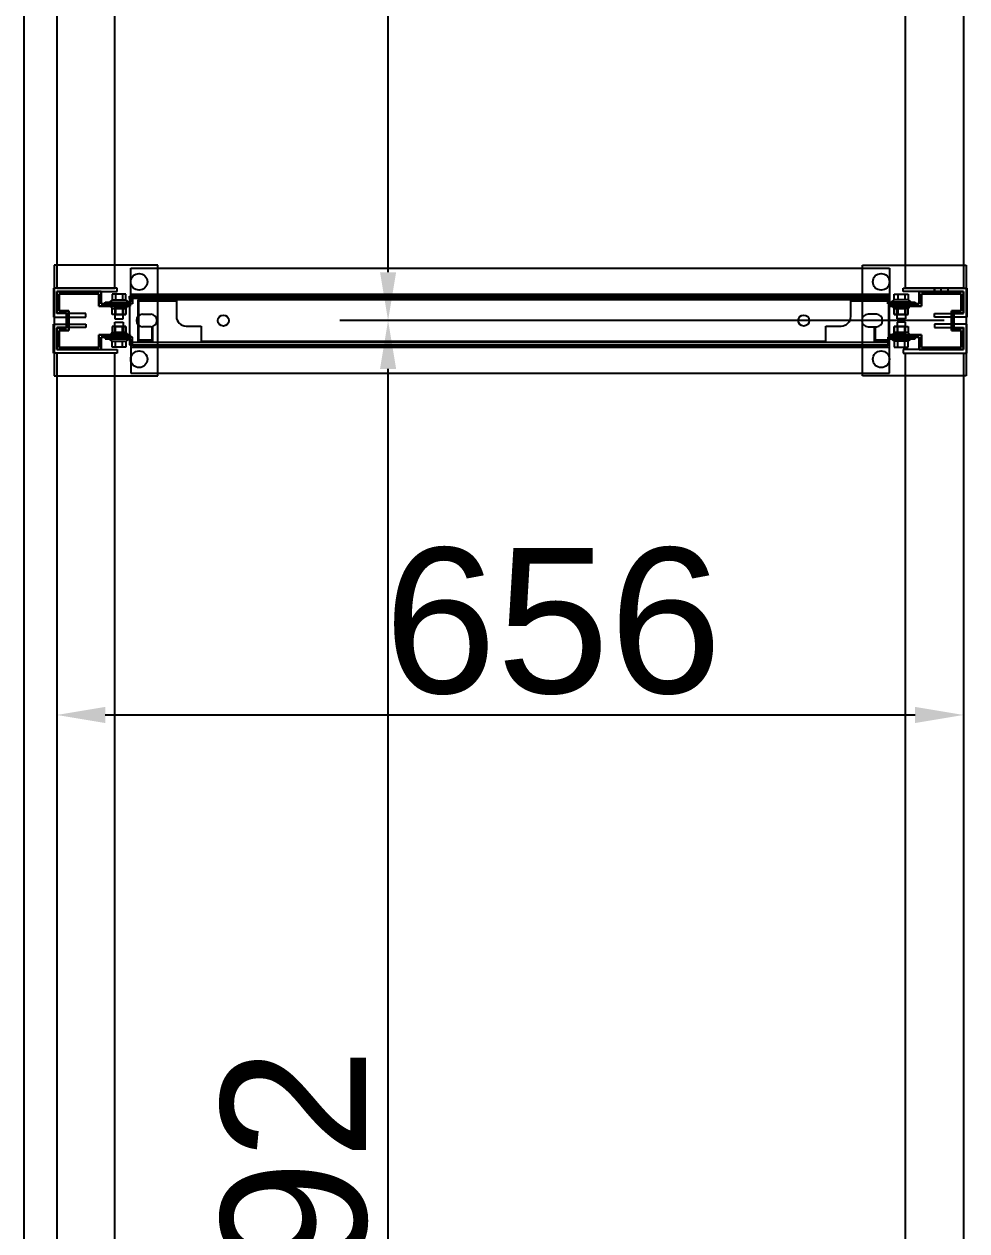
# Model space of a CAD drawing. Header units: millimetres. Extents: x 15382 to 37298, y 7351 to 31127.
# Drawn here: x 23131 to 23813, y 21985 to 22858 of the extents above; entities that cross this region are included whole.
import ezdxf

# ---------------------------------------------------------------- set-up
doc = ezdxf.new("R2010")
doc.units = ezdxf.units.MM
for name, color, linetype in [('01', 7, 'Continuous'), ('02', 3, 'Continuous'), ('03', 6, 'Continuous'), ('04', 30, 'Continuous'), ('05', 12, 'Continuous'), ('544-1', 40, 'Continuous'), ('M40', 3, 'Continuous'), ('M6', 7, 'Continuous'), ('標的物', 1, 'Continuous'), ('標註', 252, 'Continuous')]:
    doc.layers.add(name, color=color, linetype=linetype)
doc.styles.get("Standard").update_dxf_attribs({"font": 'arial.ttf'})
doc.dimstyles.new('ISO-25', dxfattribs={"dimtxt": 2.5, "dimasz": 2.5, "dimexe": 1.25, "dimexo": 0.625, "dimtad": 1, "dimtxsty": 'Standard', "dimcen": 2.5, "dimadec": 0, "dimazin": 0, "dimtfac": 1, "dimtmove": 0, "dimatfit": 3, "dimfxl": 1, "dimarcsym": 0})

# ---------------------------------------------------------------- blocks, each defined once
blk = doc.blocks.new('*D657')
at = {"layer": 'Defpoints', "color": 0, "transparency": 16777216}
for p in [(23394.55, 24135.66), (23803.9, 24135.66), (23803.9, 22643.66)]:
    blk.add_point(p, dxfattribs=at)
at = {"layer": '標註', "color": 0, "lineweight": -2, "transparency": 16777216}
for p, q in [((23796.9, 24135.66), (23359.55, 24135.66)), ((23394.55, 22678.66), (23394.55, 24100.66)), ((23796.9, 22643.66), (23359.55, 22643.66))]:
    blk.add_line(p, q, dxfattribs=at)
at = {"layer": '標註', "color": 0, "transparency": 16777216}
for points in [[(23388.72, 24100.66), (23400.39, 24100.66), (23394.55, 24135.66)], [(23388.72, 22678.66), (23400.39, 22678.66), (23394.55, 22643.66)]]:
    blk.add_solid(points, dxfattribs=at)
at = {"layer": '標註', "color": 0, "transparency": 16777216, "insert": (23326.94, 23560.23), "char_height": 105, "attachment_point": 5, "rotation": 90}
blk.add_mtext('1492', dxfattribs=at)
blk = doc.blocks.new('*D613')
at = {"layer": 'Defpoints', "color": 0, "transparency": 16777216}
for p in [(23394.55, 22643.66), (23803.9, 22643.66), (23803.9, 21151.66)]:
    blk.add_point(p, dxfattribs=at)
at = {"layer": '標註', "color": 0, "lineweight": -2, "transparency": 16777216}
for p, q in [((23796.9, 22643.66), (23359.55, 22643.66)), ((23394.55, 21186.66), (23394.55, 22608.66)), ((23796.9, 21151.66), (23359.55, 21151.66))]:
    blk.add_line(p, q, dxfattribs=at)
at = {"layer": '標註', "color": 0, "transparency": 16777216}
for points in [[(23388.72, 22608.66), (23400.39, 22608.66), (23394.55, 22643.66)], [(23388.72, 21186.66), (23400.39, 21186.66), (23394.55, 21151.66)]]:
    blk.add_solid(points, dxfattribs=at)
at = {"layer": '標註', "color": 0, "transparency": 16777216, "insert": (23326.94, 21954.38), "char_height": 105, "attachment_point": 5, "rotation": 90}
blk.add_mtext('1492', dxfattribs=at)
blk = doc.blocks.new('*D677')
at = {"layer": 'Defpoints', "color": 0, "transparency": 16777216}
for p in [(23154.9, 22585.26), (23810.9, 22585.26), (23810.9, 22358.24)]:
    blk.add_point(p, dxfattribs=at)
at = {"layer": '標註', "color": 0, "lineweight": -2, "transparency": 16777216}
for p, q in [((23154.9, 22578.26), (23154.9, 22323.24)), ((23810.9, 22578.26), (23810.9, 22323.24)), ((23189.9, 22358.24), (23775.9, 22358.24))]:
    blk.add_line(p, q, dxfattribs=at)
at = {"layer": '標註', "color": 0, "transparency": 16777216}
for points in [[(23189.9, 22364.08), (23189.9, 22352.41), (23154.9, 22358.24)], [(23775.9, 22364.08), (23775.9, 22352.41), (23810.9, 22358.24)]]:
    blk.add_solid(points, dxfattribs=at)
at = {"layer": '標註', "color": 0, "transparency": 16777216, "insert": (23513.85, 22425.86), "char_height": 105, "attachment_point": 5}
blk.add_mtext('656', dxfattribs=at)

msp = doc.modelspace()

# ---------------------------------------------------------------- linework, layer by layer
at = {"layer": '01'}
for p, q in [((23207.397, 22659.664), (23207.397, 22661.264)), ((23207.397, 22661.264), (23757.398, 22661.264)), ((23757.398, 22661.264), (23757.398, 22659.664)), ((23757.398, 22659.664), (23207.397, 22659.664)), ((23207.397, 22659.664), (23207.397, 22627.664)), ((23212.397, 22643.664), (23212.397, 22643.664)), ((23216.897, 22648.164), (23222.897, 22648.164)), ((23227.397, 22643.664), (23227.397, 22643.664)), ((23737.398, 22643.664), (23737.398, 22643.664)), ((23747.898, 22648.164), (23741.898, 22648.164)), ((23752.398, 22643.664), (23752.398, 22643.664)), ((23222.897, 22639.164), (23216.897, 22639.164)), ((23741.898, 22639.164), (23747.898, 22639.164)), ((23757.398, 22627.664), (23207.397, 22627.664)), ((23207.397, 22627.664), (23207.397, 22626.064)), ((23207.397, 22626.064), (23757.398, 22626.064)), ((23757.398, 22626.064), (23757.398, 22627.664))]:
    msp.add_line(p, q, dxfattribs=at)
for centre, start, end in [((23216.897, 22643.664), 90, 180), ((23216.897, 22643.664), 180, 270), ((23222.897, 22643.664), 0, 90), ((23222.897, 22643.664), 270, 0), ((23741.898, 22643.664), 90, 180), ((23741.898, 22643.664), 180, 270), ((23747.898, 22643.664), 0, 90), ((23747.898, 22643.664), 270, 0)]:
    msp.add_arc(centre, 4.5, start, end, dxfattribs=at)
at = {"layer": '02'}
for p, q in [((23227.897, 22683.664), (23152.897, 22683.664)), ((23152.897, 22683.664), (23152.897, 22603.664)), ((23227.897, 22603.664), (23227.897, 22683.664)), ((23737.898, 22603.664), (23737.898, 22683.664)), ((23737.898, 22683.664), (23812.898, 22683.664)), ((23812.898, 22683.664), (23812.898, 22603.664)), ((23152.897, 22603.664), (23227.897, 22603.664)), ((23812.898, 22603.664), (23737.898, 22603.664))]:
    msp.add_line(p, q, dxfattribs=at)
at = {"layer": '02', "lineweight": -3}
for centre in [(23214.397, 22671.664), (23751.398, 22671.664), (23214.397, 22615.664), (23751.398, 22615.664)]:
    msp.add_circle(centre, 6, dxfattribs=at)
at = {"layer": '03'}
for points in [[(23196.897, 22667.164), (23196.897, 24112.164), (23154.897, 24112.164), (23154.897, 22667.164)], [(23768.898, 22667.164), (23768.898, 24112.164), (23810.898, 24112.164), (23810.898, 22667.164)], [(23196.897, 21175.164), (23196.897, 22620.164), (23154.897, 22620.164), (23154.897, 21175.164)], [(23768.898, 21175.164), (23768.898, 22620.164), (23810.898, 22620.164), (23810.898, 21175.164)]]:
    msp.add_lwpolyline(points, close=True, dxfattribs=at)
at = {"layer": '04'}
for p, q in [((23208.397, 22656.864), (23208.397, 22681.664)), ((23208.397, 22681.664), (23757.398, 22681.664)), ((23757.398, 22681.664), (23757.398, 22656.864)), ((23208.397, 22656.864), (23208.397, 22662.864)), ((23208.397, 22662.864), (23757.398, 22662.864)), ((23756.198, 22661.664), (23209.597, 22661.664)), ((23209.597, 22661.664), (23209.597, 22655.664)), ((23756.198, 22661.664), (23209.597, 22661.664)), ((23209.597, 22661.664), (23209.597, 22655.664)), ((23756.198, 22655.664), (23756.198, 22661.664)), ((23756.198, 22655.664), (23756.198, 22661.664)), ((23757.398, 22662.864), (23757.398, 22656.864)), ((23189.897, 22655.664), (23189.897, 22656.864)), ((23189.897, 22656.864), (23208.397, 22656.864)), ((23189.897, 22655.664), (23189.897, 22656.864)), ((23189.897, 22656.864), (23208.397, 22656.864)), ((23209.597, 22655.664), (23189.897, 22655.664)), ((23209.597, 22655.664), (23189.897, 22655.664)), ((23775.898, 22655.664), (23756.198, 22655.664)), ((23775.898, 22655.664), (23756.198, 22655.664)), ((23757.398, 22656.864), (23775.898, 22656.864)), ((23757.398, 22656.864), (23775.898, 22656.864)), ((23775.898, 22656.864), (23775.898, 22655.664)), ((23775.898, 22656.864), (23775.898, 22655.664)), ((23209.597, 22631.664), (23189.897, 22631.664)), ((23189.897, 22631.664), (23189.897, 22630.464)), ((23209.597, 22631.664), (23189.897, 22631.664)), ((23189.897, 22631.664), (23189.897, 22630.464)), ((23189.897, 22630.464), (23208.397, 22630.464)), ((23189.897, 22630.464), (23208.397, 22630.464)), ((23208.397, 22630.464), (23208.397, 22624.464)), ((23208.397, 22630.464), (23208.397, 22605.664)), ((23209.597, 22625.664), (23209.597, 22631.664)), ((23209.597, 22625.664), (23209.597, 22631.664)), ((23775.898, 22631.664), (23756.198, 22631.664)), ((23756.198, 22631.664), (23756.198, 22625.664)), ((23775.898, 22631.664), (23756.198, 22631.664)), ((23756.198, 22631.664), (23756.198, 22625.664)), ((23757.398, 22630.464), (23775.898, 22630.464)), ((23757.398, 22624.464), (23757.398, 22630.464)), ((23757.398, 22630.464), (23775.898, 22630.464)), ((23757.398, 22605.664), (23757.398, 22630.464)), ((23775.898, 22630.464), (23775.898, 22631.664)), ((23775.898, 22630.464), (23775.898, 22631.664)), ((23208.397, 22624.464), (23757.398, 22624.464)), ((23756.198, 22625.664), (23209.597, 22625.664)), ((23756.198, 22625.664), (23209.597, 22625.664)), ((23208.397, 22605.664), (23757.398, 22605.664))]:
    msp.add_line(p, q, dxfattribs=at)
at = {"layer": '04', "lineweight": -3}
for p, q in [((23196.397, 22656.864), (23203.397, 22656.864)), ((23196.397, 22655.664), (23196.397, 22656.864)), ((23203.397, 22655.664), (23196.397, 22655.664)), ((23199.897, 22656.864), (23203.397, 22656.864)), ((23199.897, 22655.664), (23199.897, 22656.864)), ((23203.397, 22655.664), (23199.897, 22655.664)), ((23203.397, 22656.864), (23203.397, 22655.664)), ((23203.397, 22656.864), (23203.397, 22655.664)), ((23769.398, 22656.864), (23762.398, 22656.864)), ((23762.398, 22656.864), (23762.398, 22655.664)), ((23765.898, 22656.864), (23762.398, 22656.864)), ((23762.398, 22656.864), (23762.398, 22655.664)), ((23762.398, 22655.664), (23769.398, 22655.664)), ((23762.398, 22655.664), (23765.898, 22655.664)), ((23765.898, 22655.664), (23765.898, 22656.864)), ((23769.398, 22655.664), (23769.398, 22656.864)), ((23203.397, 22631.664), (23196.397, 22631.664)), ((23196.397, 22631.664), (23196.397, 22630.464)), ((23196.397, 22630.464), (23203.397, 22630.464)), ((23203.397, 22631.664), (23199.897, 22631.664)), ((23199.897, 22631.664), (23199.897, 22630.464)), ((23199.897, 22630.464), (23203.397, 22630.464)), ((23203.397, 22630.464), (23203.397, 22631.664)), ((23203.397, 22630.464), (23203.397, 22631.664)), ((23762.398, 22630.464), (23762.398, 22631.664)), ((23762.398, 22631.664), (23769.398, 22631.664)), ((23762.398, 22630.464), (23762.398, 22631.664)), ((23762.398, 22631.664), (23765.898, 22631.664)), ((23769.398, 22630.464), (23762.398, 22630.464)), ((23765.898, 22630.464), (23762.398, 22630.464)), ((23765.898, 22631.664), (23765.898, 22630.464)), ((23769.398, 22631.664), (23769.398, 22630.464))]:
    msp.add_line(p, q, dxfattribs=at)
at = {"layer": '05'}
for p, q in [((23198.397, 22667.164), (23152.397, 22667.164)), ((23152.397, 22667.164), (23152.397, 22647.664)), ((23154.897, 22648.664), (23154.897, 22664.664)), ((23154.897, 22664.664), (23198.397, 22664.664)), ((23198.397, 22664.664), (23198.397, 22667.164)), ((23767.398, 22664.664), (23767.398, 22667.164)), ((23767.398, 22667.164), (23813.398, 22667.164)), ((23810.898, 22664.664), (23767.398, 22664.664)), ((23789.919, 22664.664), (23789.919, 22667.164)), ((23794.898, 22664.664), (23794.898, 22667.164)), ((23799.876, 22664.664), (23799.876, 22667.164)), ((23810.898, 22648.664), (23810.898, 22664.664)), ((23813.398, 22667.164), (23813.398, 22647.664)), ((23152.397, 22648.664), (23152.397, 22646.164)), ((23152.397, 22646.164), (23175.897, 22646.164)), ((23175.897, 22648.664), (23154.897, 22648.664)), ((23175.897, 22646.164), (23175.897, 22648.664)), ((23789.898, 22646.164), (23789.898, 22648.664)), ((23789.898, 22648.664), (23810.898, 22648.664)), ((23813.398, 22646.164), (23789.898, 22646.164)), ((23813.398, 22648.664), (23813.398, 22646.164)), ((23152.397, 22638.664), (23152.397, 22641.164)), ((23152.397, 22641.164), (23175.897, 22641.164)), ((23152.397, 22620.164), (23152.397, 22639.664)), ((23175.897, 22638.664), (23154.897, 22638.664)), ((23154.897, 22638.664), (23154.897, 22622.664)), ((23175.897, 22641.164), (23175.897, 22638.664)), ((23813.398, 22641.164), (23789.898, 22641.164)), ((23789.898, 22641.164), (23789.898, 22638.664)), ((23789.898, 22638.664), (23810.898, 22638.664)), ((23810.898, 22638.664), (23810.898, 22622.664)), ((23813.398, 22638.664), (23813.398, 22641.164)), ((23813.398, 22620.164), (23813.398, 22639.664)), ((23198.397, 22620.164), (23152.397, 22620.164)), ((23154.897, 22622.664), (23198.397, 22622.664)), ((23198.397, 22622.664), (23198.397, 22620.164)), ((23810.898, 22622.664), (23767.398, 22622.664)), ((23767.398, 22622.664), (23767.398, 22620.164)), ((23767.398, 22620.164), (23813.398, 22620.164))]:
    msp.add_line(p, q, dxfattribs=at)
at = {"layer": '05', "lineweight": -3}
for p, q in [((23799.876, 22667.164), (23789.919, 22667.164)), ((23789.919, 22667.164), (23789.919, 22664.664)), ((23794.898, 22667.164), (23789.919, 22667.164)), ((23789.919, 22667.164), (23789.919, 22664.664)), ((23789.919, 22664.664), (23799.876, 22664.664)), ((23789.919, 22664.664), (23794.898, 22664.664)), ((23794.898, 22664.664), (23794.898, 22667.164)), ((23799.876, 22664.664), (23799.876, 22667.164))]:
    msp.add_line(p, q, dxfattribs=at)
at = {"layer": '544-1'}
for p, q in [((23757.398, 22658.664), (23213.397, 22658.664)), ((23213.397, 22658.664), (23213.397, 22628.664)), ((23214.197, 22629.464), (23214.197, 22657.864)), ((23214.197, 22657.864), (23241.397, 22657.864)), ((23241.397, 22657.864), (23241.397, 22646.664)), ((23729.398, 22646.664), (23729.398, 22657.864)), ((23729.398, 22657.864), (23756.598, 22657.864)), ((23757.398, 22658.664), (23756.598, 22658.664)), ((23756.598, 22657.864), (23756.598, 22629.464)), ((23757.398, 22657.864), (23757.398, 22658.664)), ((23757.398, 22628.664), (23757.398, 22658.664)), ((23224.397, 22638.664), (23223.597, 22638.664)), ((23223.597, 22638.664), (23223.597, 22629.464)), ((23224.397, 22628.664), (23224.397, 22638.664)), ((23248.397, 22639.664), (23259.397, 22639.664)), ((23259.397, 22639.664), (23259.397, 22628.664)), ((23711.398, 22628.664), (23711.398, 22639.664)), ((23711.398, 22639.664), (23722.398, 22639.664)), ((23747.198, 22638.664), (23746.398, 22638.664)), ((23746.398, 22638.664), (23746.398, 22628.664)), ((23747.198, 22629.464), (23747.198, 22638.664)), ((23213.397, 22628.664), (23224.397, 22628.664)), ((23223.597, 22629.464), (23214.197, 22629.464)), ((23259.397, 22628.664), (23711.398, 22628.664)), ((23746.398, 22628.664), (23757.398, 22628.664)), ((23756.598, 22629.464), (23747.198, 22629.464))]:
    msp.add_line(p, q, dxfattribs=at)
for centre in [(23275.397, 22643.664), (23695.398, 22643.664)]:
    msp.add_circle(centre, 4, dxfattribs=at)
for centre, start, end in [((23248.397, 22646.664), 180, 270), ((23722.398, 22646.664), 270, 0)]:
    msp.add_arc(centre, 7, start, end, dxfattribs=at)
at = {"layer": 'M40'}
for p, q in [((23186.897, 22664.664), (23154.897, 22664.664)), ((23154.897, 22664.664), (23154.897, 22649.164)), ((23154.897, 22649.164), (23154.897, 22664.664)), ((23154.897, 22664.664), (23186.897, 22664.664)), ((23156.497, 22650.764), (23156.497, 22663.064)), ((23156.497, 22663.064), (23185.297, 22663.064)), ((23185.297, 22663.064), (23156.497, 22663.064)), ((23156.497, 22663.064), (23156.497, 22650.764)), ((23185.297, 22663.064), (23185.297, 22654.064)), ((23185.297, 22654.064), (23185.297, 22663.064)), ((23186.897, 22655.664), (23186.897, 22664.664)), ((23186.897, 22664.664), (23186.897, 22655.664)), ((23778.898, 22655.664), (23778.898, 22664.664)), ((23778.898, 22664.664), (23810.898, 22664.664)), ((23810.898, 22664.664), (23778.898, 22664.664)), ((23778.898, 22664.664), (23778.898, 22655.664)), ((23809.298, 22663.064), (23780.498, 22663.064)), ((23780.498, 22663.064), (23780.498, 22654.064)), ((23780.498, 22654.064), (23780.498, 22663.064)), ((23780.498, 22663.064), (23809.298, 22663.064)), ((23791.648, 22663.064), (23791.648, 22664.664)), ((23794.898, 22663.064), (23794.898, 22664.664)), ((23798.148, 22663.064), (23798.148, 22664.664)), ((23809.298, 22650.764), (23809.298, 22663.064)), ((23809.298, 22663.064), (23809.298, 22650.764)), ((23810.898, 22664.664), (23810.898, 22649.164)), ((23810.898, 22649.164), (23810.898, 22664.664)), ((23185.297, 22655.664), (23185.297, 22654.064)), ((23185.297, 22654.064), (23207.897, 22654.064)), ((23185.297, 22654.064), (23186.897, 22654.064)), ((23207.897, 22654.064), (23185.297, 22654.064)), ((23207.897, 22655.664), (23186.897, 22655.664)), ((23186.897, 22655.664), (23207.897, 22655.664)), ((23196.397, 22655.664), (23196.397, 22654.064)), ((23199.897, 22655.664), (23199.897, 22654.064)), ((23203.397, 22655.664), (23203.397, 22654.064)), ((23207.897, 22654.064), (23207.897, 22655.664)), ((23207.897, 22655.664), (23207.897, 22654.064)), ((23757.898, 22654.064), (23757.898, 22655.664)), ((23757.898, 22655.664), (23778.898, 22655.664)), ((23778.898, 22655.664), (23757.898, 22655.664)), ((23757.898, 22655.664), (23757.898, 22654.064)), ((23780.498, 22654.064), (23757.898, 22654.064)), ((23757.898, 22654.064), (23780.498, 22654.064)), ((23762.398, 22655.664), (23762.398, 22654.064)), ((23765.898, 22655.664), (23765.898, 22654.064)), ((23769.398, 22655.664), (23769.398, 22654.064)), ((23780.498, 22654.064), (23778.898, 22654.064)), ((23780.498, 22655.664), (23780.498, 22654.064)), ((23154.897, 22649.164), (23161.897, 22649.164)), ((23161.897, 22649.164), (23154.897, 22649.164)), ((23163.497, 22650.764), (23156.497, 22650.764)), ((23156.497, 22650.764), (23163.497, 22650.764)), ((23161.897, 22649.164), (23161.897, 22638.164)), ((23161.897, 22638.164), (23161.897, 22649.164)), ((23163.497, 22636.564), (23163.497, 22650.764)), ((23163.497, 22650.764), (23163.497, 22636.564)), ((23802.298, 22636.564), (23802.298, 22650.764)), ((23802.298, 22650.764), (23809.298, 22650.764)), ((23809.298, 22650.764), (23802.298, 22650.764)), ((23802.298, 22650.764), (23802.298, 22636.564)), ((23810.898, 22649.164), (23803.898, 22649.164)), ((23803.898, 22649.164), (23803.898, 22638.164)), ((23803.898, 22638.164), (23803.898, 22649.164)), ((23803.898, 22649.164), (23810.898, 22649.164)), ((23161.897, 22638.164), (23154.897, 22638.164)), ((23154.897, 22638.164), (23154.897, 22622.664)), ((23154.897, 22622.664), (23154.897, 22638.164)), ((23154.897, 22638.164), (23161.897, 22638.164)), ((23156.497, 22624.264), (23156.497, 22636.564)), ((23156.497, 22636.564), (23163.497, 22636.564)), ((23163.497, 22636.564), (23156.497, 22636.564)), ((23156.497, 22636.564), (23156.497, 22624.264)), ((23803.898, 22638.164), (23802.298, 22638.164)), ((23809.298, 22636.564), (23802.298, 22636.564)), ((23802.298, 22636.564), (23809.298, 22636.564)), ((23803.898, 22638.164), (23810.898, 22638.164)), ((23810.898, 22638.164), (23803.898, 22638.164)), ((23809.298, 22624.264), (23809.298, 22636.564)), ((23809.298, 22636.564), (23809.298, 22624.264)), ((23810.898, 22638.164), (23810.898, 22622.664)), ((23810.898, 22622.664), (23810.898, 22638.164)), ((23207.897, 22633.264), (23185.297, 22633.264)), ((23185.297, 22633.264), (23185.297, 22624.264)), ((23185.297, 22631.664), (23185.297, 22633.264)), ((23185.297, 22633.264), (23207.897, 22633.264)), ((23185.297, 22624.264), (23185.297, 22633.264)), ((23185.297, 22633.264), (23186.897, 22633.264)), ((23186.897, 22622.664), (23186.897, 22631.664)), ((23186.897, 22631.664), (23207.897, 22631.664)), ((23207.897, 22631.664), (23186.897, 22631.664)), ((23186.897, 22631.664), (23186.897, 22622.664)), ((23196.397, 22633.264), (23196.397, 22631.664)), ((23199.897, 22633.264), (23199.897, 22631.664)), ((23203.397, 22633.264), (23203.397, 22631.664)), ((23207.897, 22631.664), (23207.897, 22633.264)), ((23207.897, 22633.264), (23207.897, 22631.664)), ((23757.898, 22631.664), (23757.898, 22633.264)), ((23757.898, 22633.264), (23780.498, 22633.264)), ((23780.498, 22633.264), (23757.898, 22633.264)), ((23757.898, 22633.264), (23757.898, 22631.664)), ((23778.898, 22631.664), (23757.898, 22631.664)), ((23757.898, 22631.664), (23778.898, 22631.664)), ((23762.398, 22633.264), (23762.398, 22631.664)), ((23765.898, 22633.264), (23765.898, 22631.664)), ((23769.398, 22633.264), (23769.398, 22631.664)), ((23780.498, 22633.264), (23778.898, 22633.264)), ((23778.898, 22622.664), (23778.898, 22631.664)), ((23778.898, 22631.664), (23778.898, 22622.664)), ((23780.498, 22633.264), (23780.498, 22624.264)), ((23780.498, 22631.664), (23780.498, 22633.264)), ((23780.498, 22624.264), (23780.498, 22633.264)), ((23154.897, 22622.664), (23186.897, 22622.664)), ((23186.897, 22622.664), (23154.897, 22622.664)), ((23185.297, 22624.264), (23156.497, 22624.264)), ((23156.497, 22624.264), (23185.297, 22624.264)), ((23810.898, 22622.664), (23778.898, 22622.664)), ((23778.898, 22622.664), (23810.898, 22622.664)), ((23780.498, 22624.264), (23809.298, 22624.264)), ((23809.298, 22624.264), (23780.498, 22624.264))]:
    msp.add_line(p, q, dxfattribs=at)
at = {"layer": 'M40', "lineweight": -3}
for p, q in [((23798.148, 22664.664), (23791.648, 22664.664)), ((23791.648, 22664.664), (23791.648, 22663.064)), ((23794.898, 22664.664), (23791.648, 22664.664)), ((23791.648, 22664.664), (23791.648, 22663.064)), ((23791.648, 22663.064), (23798.148, 22663.064)), ((23791.648, 22663.064), (23794.898, 22663.064)), ((23794.898, 22663.064), (23794.898, 22664.664)), ((23798.148, 22663.064), (23798.148, 22664.664)), ((23196.397, 22655.664), (23203.397, 22655.664)), ((23196.397, 22654.064), (23196.397, 22655.664)), ((23203.397, 22654.064), (23196.397, 22654.064)), ((23199.897, 22655.664), (23203.397, 22655.664)), ((23199.897, 22654.064), (23199.897, 22655.664)), ((23203.397, 22654.064), (23199.897, 22654.064)), ((23203.397, 22655.664), (23203.397, 22654.064)), ((23203.397, 22655.664), (23203.397, 22654.064)), ((23769.398, 22655.664), (23762.398, 22655.664)), ((23762.398, 22655.664), (23762.398, 22654.064)), ((23765.898, 22655.664), (23762.398, 22655.664)), ((23762.398, 22655.664), (23762.398, 22654.064)), ((23762.398, 22654.064), (23769.398, 22654.064)), ((23762.398, 22654.064), (23765.898, 22654.064)), ((23765.898, 22654.064), (23765.898, 22655.664)), ((23769.398, 22654.064), (23769.398, 22655.664)), ((23802.298, 22638.164), (23802.298, 22649.164)), ((23802.298, 22649.164), (23803.898, 22649.164)), ((23802.298, 22643.664), (23802.298, 22638.164)), ((23803.898, 22643.664), (23802.298, 22643.664)), ((23803.898, 22649.164), (23803.898, 22638.164)), ((23803.898, 22638.164), (23803.898, 22643.664)), ((23803.898, 22638.164), (23802.298, 22638.164)), ((23802.298, 22638.164), (23803.898, 22638.164)), ((23203.397, 22633.264), (23196.397, 22633.264)), ((23196.397, 22633.264), (23196.397, 22631.664)), ((23196.397, 22631.664), (23203.397, 22631.664)), ((23203.397, 22633.264), (23199.897, 22633.264)), ((23199.897, 22633.264), (23199.897, 22631.664)), ((23199.897, 22631.664), (23203.397, 22631.664)), ((23203.397, 22631.664), (23203.397, 22633.264)), ((23203.397, 22631.664), (23203.397, 22633.264)), ((23762.398, 22631.664), (23762.398, 22633.264)), ((23762.398, 22633.264), (23769.398, 22633.264)), ((23762.398, 22631.664), (23762.398, 22633.264)), ((23762.398, 22633.264), (23765.898, 22633.264)), ((23769.398, 22631.664), (23762.398, 22631.664)), ((23765.898, 22631.664), (23762.398, 22631.664)), ((23765.898, 22633.264), (23765.898, 22631.664)), ((23769.398, 22633.264), (23769.398, 22631.664))]:
    msp.add_line(p, q, dxfattribs=at)
at = {"layer": 'M6'}
for p, q in [((23204.897, 22662.864), (23194.897, 22662.864)), ((23194.897, 22662.864), (23194.897, 22658.564)), ((23204.897, 22662.864), (23194.897, 22662.864)), ((23194.897, 22662.864), (23194.897, 22658.564)), ((23197.397, 22662.864), (23197.397, 22658.564)), ((23202.397, 22662.864), (23202.397, 22658.564)), ((23204.897, 22658.564), (23204.897, 22662.864)), ((23204.897, 22658.564), (23204.897, 22662.864)), ((23760.898, 22658.564), (23760.898, 22662.864)), ((23760.898, 22662.864), (23770.898, 22662.864)), ((23760.898, 22658.564), (23760.898, 22662.864)), ((23760.898, 22662.864), (23770.898, 22662.864)), ((23763.398, 22662.864), (23763.398, 22658.564)), ((23768.398, 22662.864), (23768.398, 22658.564)), ((23770.898, 22662.864), (23770.898, 22658.564)), ((23770.898, 22662.864), (23770.898, 22658.564)), ((23194.897, 22658.564), (23192.897, 22657.064)), ((23192.897, 22657.064), (23192.897, 22656.864)), ((23192.897, 22656.864), (23196.897, 22656.864)), ((23193.897, 22653.864), (23193.897, 22654.064)), ((23193.897, 22654.064), (23205.897, 22654.064)), ((23194.897, 22652.364), (23193.897, 22653.864)), ((23194.897, 22658.564), (23204.897, 22658.564)), ((23194.897, 22648.064), (23194.897, 22652.364)), ((23194.897, 22652.364), (23204.897, 22652.364)), ((23194.897, 22648.064), (23194.897, 22652.364)), ((23194.897, 22648.064), (23194.897, 22652.364)), ((23194.897, 22652.364), (23202.397, 22652.364)), ((23196.897, 22656.864), (23196.897, 22644.864)), ((23204.897, 22652.364), (23197.397, 22652.364)), ((23197.397, 22652.364), (23197.397, 22648.064)), ((23202.397, 22652.364), (23202.397, 22648.064)), ((23202.897, 22644.864), (23202.897, 22656.864)), ((23202.897, 22656.864), (23206.897, 22656.864)), ((23206.897, 22657.064), (23204.897, 22658.564)), ((23205.897, 22653.864), (23204.897, 22652.364)), ((23204.897, 22652.364), (23204.897, 22648.064)), ((23204.897, 22652.364), (23204.897, 22648.064)), ((23204.897, 22648.064), (23204.897, 22652.364)), ((23205.897, 22654.064), (23205.897, 22653.864)), ((23206.897, 22656.864), (23206.897, 22657.064)), ((23758.898, 22657.064), (23760.898, 22658.564)), ((23758.898, 22656.864), (23758.898, 22657.064)), ((23762.898, 22656.864), (23758.898, 22656.864)), ((23771.898, 22654.064), (23759.898, 22654.064)), ((23759.898, 22654.064), (23759.898, 22653.864)), ((23759.898, 22653.864), (23760.898, 22652.364)), ((23770.898, 22658.564), (23760.898, 22658.564)), ((23760.898, 22652.364), (23760.898, 22648.064)), ((23770.898, 22652.364), (23760.898, 22652.364)), ((23760.898, 22652.364), (23760.898, 22648.064)), ((23760.898, 22648.064), (23760.898, 22652.364)), ((23760.898, 22652.364), (23768.398, 22652.364)), ((23762.898, 22644.864), (23762.898, 22656.864)), ((23770.898, 22652.364), (23763.398, 22652.364)), ((23763.398, 22652.364), (23763.398, 22648.064)), ((23768.398, 22652.364), (23768.398, 22648.064)), ((23768.898, 22656.864), (23768.898, 22644.864)), ((23772.898, 22656.864), (23768.898, 22656.864)), ((23770.898, 22658.564), (23772.898, 22657.064)), ((23770.898, 22652.364), (23771.898, 22653.864)), ((23770.898, 22648.064), (23770.898, 22652.364)), ((23770.898, 22648.064), (23770.898, 22652.364)), ((23770.898, 22648.064), (23770.898, 22652.364)), ((23771.898, 22653.864), (23771.898, 22654.064)), ((23772.898, 22657.064), (23772.898, 22656.864)), ((23204.897, 22648.064), (23194.897, 22648.064)), ((23204.897, 22648.064), (23194.897, 22648.064)), ((23202.397, 22648.064), (23194.897, 22648.064)), ((23196.897, 22644.864), (23202.897, 22644.864)), ((23197.397, 22648.064), (23204.897, 22648.064)), ((23760.898, 22648.064), (23770.898, 22648.064)), ((23760.898, 22648.064), (23770.898, 22648.064)), ((23768.398, 22648.064), (23760.898, 22648.064)), ((23768.898, 22644.864), (23762.898, 22644.864)), ((23763.398, 22648.064), (23770.898, 22648.064)), ((23194.897, 22634.964), (23193.897, 22633.464)), ((23204.897, 22639.264), (23194.897, 22639.264)), ((23194.897, 22639.264), (23194.897, 22634.964)), ((23204.897, 22639.264), (23194.897, 22639.264)), ((23194.897, 22639.264), (23194.897, 22634.964)), ((23194.897, 22639.264), (23194.897, 22634.964)), ((23202.397, 22639.264), (23194.897, 22639.264)), ((23194.897, 22634.964), (23204.897, 22634.964)), ((23194.897, 22634.964), (23202.397, 22634.964)), ((23196.897, 22630.464), (23196.897, 22642.464)), ((23196.897, 22642.464), (23202.897, 22642.464)), ((23197.397, 22634.964), (23197.397, 22639.264)), ((23197.397, 22639.264), (23204.897, 22639.264)), ((23204.897, 22634.964), (23197.397, 22634.964)), ((23202.397, 22634.964), (23202.397, 22639.264)), ((23202.897, 22642.464), (23202.897, 22630.464)), ((23204.897, 22634.964), (23204.897, 22639.264)), ((23204.897, 22634.964), (23204.897, 22639.264)), ((23204.897, 22639.264), (23204.897, 22634.964)), ((23205.897, 22633.464), (23204.897, 22634.964)), ((23759.898, 22633.464), (23760.898, 22634.964)), ((23760.898, 22634.964), (23760.898, 22639.264)), ((23760.898, 22639.264), (23770.898, 22639.264)), ((23760.898, 22634.964), (23760.898, 22639.264)), ((23760.898, 22639.264), (23770.898, 22639.264)), ((23760.898, 22639.264), (23760.898, 22634.964)), ((23768.398, 22639.264), (23760.898, 22639.264)), ((23770.898, 22634.964), (23760.898, 22634.964)), ((23760.898, 22634.964), (23768.398, 22634.964)), ((23768.898, 22642.464), (23762.898, 22642.464)), ((23762.898, 22642.464), (23762.898, 22630.464)), ((23763.398, 22634.964), (23763.398, 22639.264)), ((23763.398, 22639.264), (23770.898, 22639.264)), ((23770.898, 22634.964), (23763.398, 22634.964)), ((23768.398, 22634.964), (23768.398, 22639.264)), ((23768.898, 22630.464), (23768.898, 22642.464)), ((23770.898, 22639.264), (23770.898, 22634.964)), ((23770.898, 22639.264), (23770.898, 22634.964)), ((23770.898, 22639.264), (23770.898, 22634.964)), ((23770.898, 22634.964), (23771.898, 22633.464)), ((23192.897, 22630.264), (23192.897, 22630.464)), ((23192.897, 22630.464), (23196.897, 22630.464)), ((23194.897, 22628.764), (23192.897, 22630.264)), ((23193.897, 22633.464), (23193.897, 22633.264)), ((23193.897, 22633.264), (23205.897, 22633.264)), ((23194.897, 22624.464), (23194.897, 22628.764)), ((23194.897, 22628.764), (23204.897, 22628.764)), ((23194.897, 22624.464), (23194.897, 22628.764)), ((23197.397, 22624.464), (23197.397, 22628.764)), ((23202.397, 22624.464), (23202.397, 22628.764)), ((23202.897, 22630.464), (23206.897, 22630.464)), ((23206.897, 22630.264), (23204.897, 22628.764)), ((23204.897, 22628.764), (23204.897, 22624.464)), ((23204.897, 22628.764), (23204.897, 22624.464)), ((23205.897, 22633.264), (23205.897, 22633.464)), ((23206.897, 22630.464), (23206.897, 22630.264)), ((23762.898, 22630.464), (23758.898, 22630.464)), ((23758.898, 22630.464), (23758.898, 22630.264)), ((23758.898, 22630.264), (23760.898, 22628.764)), ((23759.898, 22633.264), (23759.898, 22633.464)), ((23771.898, 22633.264), (23759.898, 22633.264)), ((23760.898, 22628.764), (23760.898, 22624.464)), ((23770.898, 22628.764), (23760.898, 22628.764)), ((23760.898, 22628.764), (23760.898, 22624.464)), ((23763.398, 22624.464), (23763.398, 22628.764)), ((23768.398, 22624.464), (23768.398, 22628.764)), ((23772.898, 22630.464), (23768.898, 22630.464)), ((23770.898, 22628.764), (23772.898, 22630.264)), ((23770.898, 22624.464), (23770.898, 22628.764)), ((23770.898, 22624.464), (23770.898, 22628.764)), ((23771.898, 22633.464), (23771.898, 22633.264)), ((23772.898, 22630.264), (23772.898, 22630.464)), ((23204.897, 22624.464), (23194.897, 22624.464)), ((23204.897, 22624.464), (23194.897, 22624.464)), ((23760.898, 22624.464), (23770.898, 22624.464)), ((23760.898, 22624.464), (23770.898, 22624.464))]:
    msp.add_line(p, q, dxfattribs=at)
at = {"layer": '標的物'}
msp.add_line((23131.193, 20291.664), (23131.193, 24601.56), dxfattribs=at)

# ---------------------------------------------------------------- dimensions: what is measured, and where the dimension line sits
at = {"layer": '標註', "color": 8}
for base, p1, p2, picture, middle in [((23394.554, 24135.664), (23803.898, 22643.664), (23803.898, 24135.664), '*D657', (23394.554, 23560.231)), ((23394.554, 22643.664), (23803.898, 21151.664), (23803.898, 22643.664), '*D613', (23394.554, 21954.375))]:
    dim = msp.add_linear_dim(base=base, p1=p1, p2=p2, angle=90, dimstyle='ISO-25', override={"dimscale": 70, "dimtxt": 1.5, "dimasz": 0.5, "dimexe": 0.5, "dimexo": 0.1, "dimgap": 0.2}, dxfattribs=at)
    dim.commit()
    dim.dimension.update_dxf_attribs({"geometry": picture, "text_midpoint": middle, "dimtype": 160})
dim = msp.add_linear_dim(base=(23810.897, 22358.245), p1=(23154.897, 22585.257), p2=(23810.897, 22585.257), dimstyle='ISO-25', override={"dimscale": 70, "dimtxt": 1.5, "dimasz": 0.5, "dimexe": 0.5, "dimexo": 0.1, "dimgap": 0.2}, dxfattribs=at)
dim.commit()
dim.dimension.update_dxf_attribs({"geometry": '*D677', "text_midpoint": (23513.849, 22358.245), "dimtype": 160})

doc.saveas('drawing.dxf')
